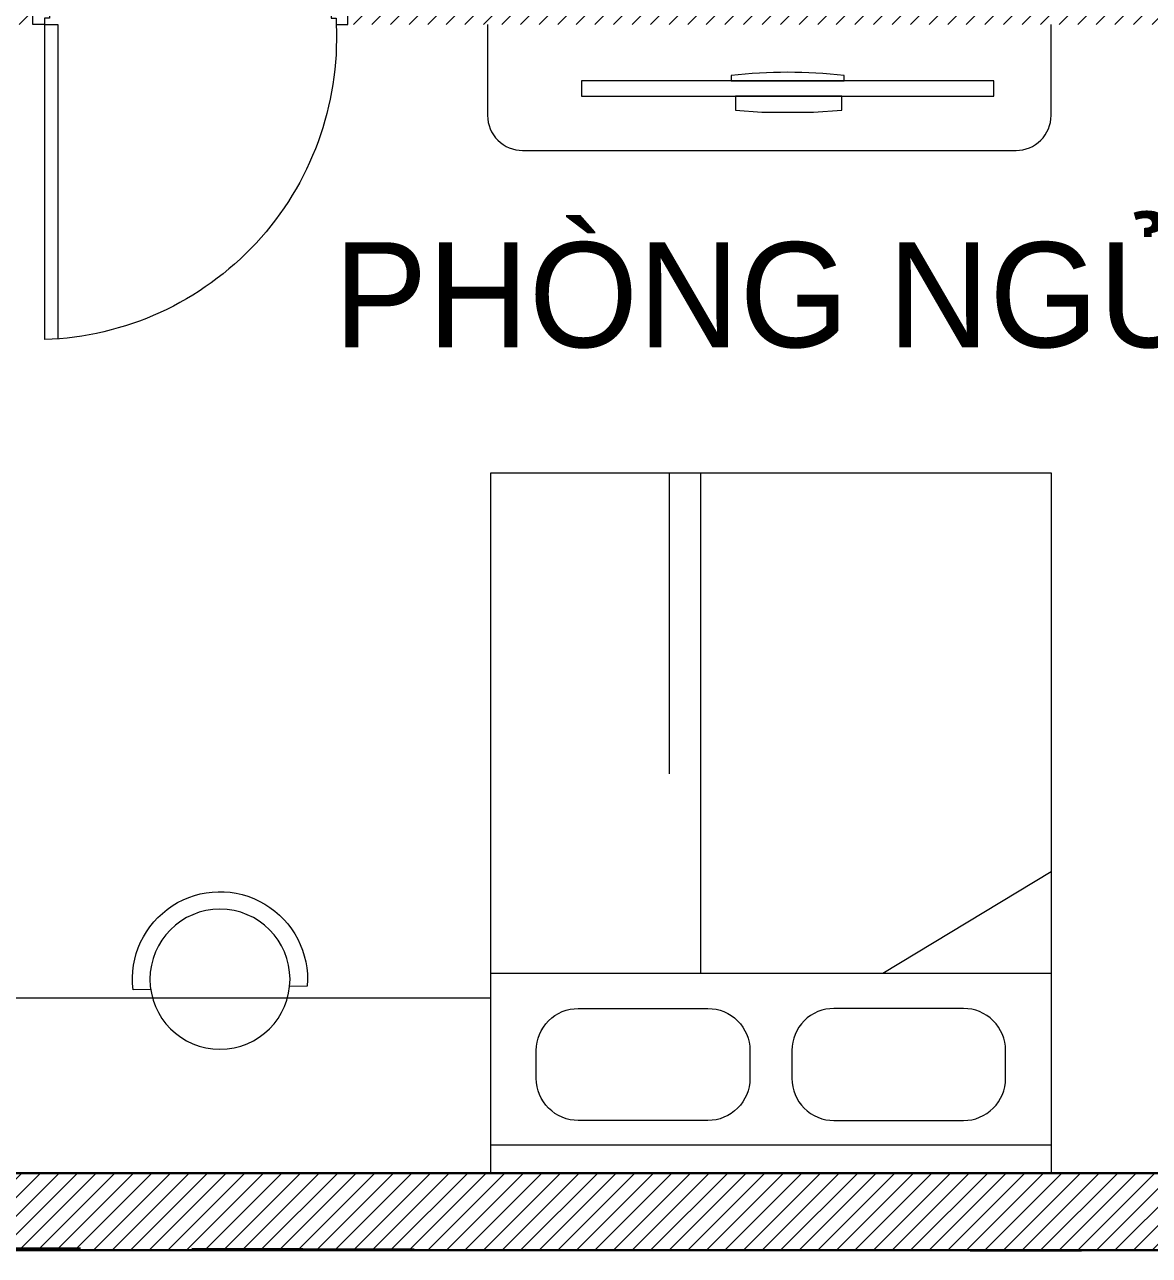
# Model space of a CAD drawing. Header units: millimetres. Extents: x 1832547 to 2001569, y -558009 to -417808.
# Drawn here: x 1907909 to 1911121, y -446195 to -442680 of the extents above; entities that cross this region are included whole.
import ezdxf
from ezdxf.enums import TextEntityAlignment as Align

# ---------------------------------------------------------------- set-up
doc = ezdxf.new("R2010")
doc.units = ezdxf.units.MM
doc.header["$MEASUREMENT"] = 0
doc.linetypes.add('CENTER', pattern=[2, 1.25, -0.25, 0.25, -0.25])
doc.linetypes.add('HIDDEN', pattern=[9.525, 6.35, -3.175])
doc.layers.get('0').update_dxf_attribs({"linetype": 'CONTINUOUS'})
for name, color, linetype, lineweight in [('CA-noi that', 19, 'CONTINUOUS', 9), ('CA. TUONG', 30, 'CONTINUOUS', 30), ('CA.noi that 15', 15, 'CONTINUOUS', 9), ('CA.TEXT', 7, 'CONTINUOUS', 15), ('CA.thay 145', 145, 'CONTINUOUS', 18), ('CA.tim 67', 67, 'CENTER', 9), ('CA.vat lieu 08', 8, 'CONTINUOUS', 5)]:
    doc.layers.add(name, color=color, linetype=linetype, lineweight=lineweight)
doc.styles.add('ZENI2', font='Vhavanb.ttf')

# ---------------------------------------------------------------- blocks, each defined once
blk = doc.blocks.new('A$Cea9fcc5a')
at = {"ltscale": 0.7}
for points in [[(111.6, 1471.8), (56.9, 1471.8), (56.9, 0), (111.6, 0)], [(56.9, 921.5), (7.2, 921.5), (0, 828.3), (0, 735.9), (0, 643.5), (7.2, 542.9), (56.9, 542.9)]]:
    blk.add_lwpolyline(points, close=True, dxfattribs=at)
blk.add_lwpolyline([(130.9, 937.5), (111.6, 937.5), (111.6, 534.3), (130.9, 534.3, 0.057229)], format="xyb", close=True, dxfattribs=at)
blk = doc.blocks.new('A$C69b2afc1')
at = {"layer": 'CA.noi that 15', "ltscale": 0.7}
for p, q in [((80, 1600), (80, 0)), ((570, 1600), (570, 0)), ((860, 1600), (570, 1120)), ((570, 600), (2000, 600)), ((1140, 510), (2000, 510))]:
    blk.add_line(p, q, dxfattribs=at)
blk.add_lwpolyline([(2000, 0), (2000, 1600), (0, 1600), (0, 0)], close=True, dxfattribs=at)
for points in [[(270, 1470), (350, 1470, -0.414214), (470, 1350), (470, 980, -0.414214), (350, 860), (270, 860, -0.414214), (150, 980), (150, 1350, -0.414214)], [(270, 130), (350, 130, 0.414214), (470, 250), (470, 620, 0.414214), (350, 740), (270, 740, 0.414214), (150, 620), (150, 250, 0.414214)]]:
    blk.add_lwpolyline(points, format="xyb", close=True, dxfattribs=at)
blk = doc.blocks.new('AP2041')
blk.add_lwpolyline([(198.4, 175), (248.7, 175, 1.105542), (-248.7, 175), (-198.4, 175)], format="xyb")
blk.add_circle((0, 200), 200)
blk = doc.blocks.new('AP0B06')
at = {"layer": 'CA.thay 145'}
for p, q in [((33.6, 96), (33.6, 995.8)), ((72, 96), (72, 994.9)), ((0, 96), (0, -4)), ((33.6, 96), (0, 96)), ((33.6, 78), (33.6, 96)), ((48, 78), (33.6, 78)), ((48, 14), (48, 78)), ((33.6, -4), (33.6, 14)), ((33.6, 14), (48, 14)), ((0, -4), (33.6, -4))]:
    blk.add_line(p, q, dxfattribs=at)
blk.add_lwpolyline([(33.6, 96), (72, 96)], dxfattribs=at)
blk.add_lwpolyline([(900, 96), (900, -4), (866.4, -4), (866.4, 14), (852, 14), (852, 78), (866.4, 78), (866.4, 96)], close=True, dxfattribs=at)
at = {"layer": 'CA.vat lieu 08', "ltscale": 30}
blk.add_arc((5.6, 134.6), 861.6, 357.4311, 88.1398, dxfattribs=at)
blk = doc.blocks.new('A$C9f860816')
at = {"layer": 'CA.vat lieu 08'}
h = blk.add_hatch(dxfattribs=at)
h.set_pattern_fill('ANSI31', color=256, scale=300)
h.set_pattern_definition([(45, (10549.357, 7905.643), (-26.5165, 26.5165), [])])
h.paths.add_polyline_path([(6659.3, 15755.6), (5529.3, 15755.6), (5529.3, 15535.6), (6659.3, 15535.6)])
h.paths.add_polyline_path([(5529.3, 15535.6), (5309.3, 15535.6), (5309.3, 10875.6), (5529.3, 10875.6)])
h.paths.add_polyline_path([(5529.3, 10635.6), (5309.3, 10635.6), (5309.3, 7635.6), (5529.3, 7635.6)])
h.paths.add_polyline_path([(5529.3, 7395.6), (5309.3, 7395.6), (5309.3, 6585.6), (5309.7, 6585.6), (5309.7, 6485.6), (5529.3, 6485.5)])
h.paths.add_polyline_path([(5529.3, 4685.6), (5529.2, 4685.6), (5309.7, 4685.5), (5309.7, 4585.7), (5309.3, 3775.6), (5309.3, 3775.6), (5529.3, 3775.6)])
h.paths.add_polyline_path([(5529.3, 3555.6), (5309.3, 3555.6), (5309.3, 2815.6), (5529.3, 2815.5)])
h.paths.add_polyline_path([(5529.3, 1015.6), (5528.8, 1015.6), (5309.3, 1015.5), (5309.3, 275.6), (5529.3, 275.6)])
h.paths.add_polyline_path([(11309.4, 275.6), (9909.4, 275.6), (9909.4, 275.6), (9799.4, 275.6), (5529.3, 275.6), (5529.3, 55.6), (11309.4, 55.6)])
h.paths.add_polyline_path([(11529.4, 1455.7), (11309.4, 1455.7), (11309.4, 275.6), (11529.4, 275.6)])
h.paths.add_polyline_path([(11529.4, 2455.9), (11309.4, 2455.9), (11309.4, 2155.8), (11529.4, 2155.8)])
h.paths.add_polyline_path([(11309.4, 2455.7), (10661.4, 2455.7), (10660.4, 2345.7), (11309.4, 2345.7)])
h.paths.add_polyline_path([(9909.4, 2455.7), (9799.4, 2455.7), (9799.4, 275.6), (9909.4, 275.6)])
h.paths.add_polyline_path([(11309.4, 3665.6), (6532.2, 3665.6), (6532.2, 3555.6), (11309.4, 3555.6)])
h.paths.add_polyline_path([(5632.2, 3665.6), (5529.3, 3665.6), (5529.3, 3555.6), (5632.2, 3555.6)])
h.paths.add_polyline_path([(11979.4, 7615.6), (11529.4, 7615.6), (11529.4, 7395.6), (11979.4, 7395.6)])
h.paths.add_polyline_path([(14869.4, 7615.6), (13579.3, 7615.6), (13579.3, 7395.6), (14869.4, 7395.6)])
h.paths.add_polyline_path([(15089.4, 8115.7), (15088.7, 8115.7), (15088.7, 8215.5), (14869.4, 8215.6), (14869.4, 7615.6), (15089.4, 7615.6)])
h.paths.add_polyline_path([(15089.4, 10655.6), (14869, 10655.6), (14869, 10055.5), (15088.7, 10055.6), (15088.7, 10155.6)])
h.paths.add_polyline_path([(15789.4, 11426.4), (15569.4, 11426.4), (15569.4, 10875.6), (15789.4, 10875.6)])
h.paths.add_polyline_path([(15789.4, 13625.9), (15569.4, 13625.9), (15569.4, 12026.2), (15789.4, 12026.2)])
h.paths.add_polyline_path([(15569.4, 10765.6), (15089.4, 10765.6), (15089.4, 10655.6), (15569.4, 10655.6)])
h.paths.add_polyline_path([(14869.4, 10765.6), (11529.4, 10765.6), (11529.4, 10655.6), (14869.4, 10655.6)])
h.paths.add_polyline_path([(14869.4, 15755.6), (11529.4, 15755.6), (11529.4, 15755.6), (11529.4, 15535.6), (14869.4, 15535.6), (14869.4, 15535.6)])
h.paths.add_polyline_path([(11309.4, 4575.6), (11529.4, 4575.6), (11529.4, 6595.7), (11309.4, 6595.7)])
at = {"layer": 'CA. TUONG'}
blk.add_lwpolyline([(5529.3, 3555.6), (5529.3, 275.6), (11309.4, 275.6), (11309.4, 7395.6), (11529.4, 7395.6), (11529.4, 55.6), (5309.3, 55.6), (5309.3, 3555.6)], dxfattribs=at)
at = {"layer": 'CA.noi that 15'}
blk.add_line((5529.4, 776.1), (6940, 776.1), dxfattribs=at)
blk.add_lwpolyline([(6930.8, 3555.6), (6930.8, 3296, 0.414214), (7030.8, 3196), (8440, 3196, 0.414214), (8540, 3296), (8540, 3555.6)], format="xyb", dxfattribs=at)
at = {"layer": 'CA-noi that', "xscale": 0.8, "yscale": 0.8, "zscale": 0.8, "rotation": 90.00000000000001}
blk.add_blockref('A$Cea9fcc5a', (8376.4, 3305.4), dxfattribs=at)
at = {"layer": 'CA.noi that 15', "ltscale": 0.7, "xscale": -1, "rotation": 270}
blk.add_blockref('A$C69b2afc1', (6940, 275.6), dxfattribs=at)
at = {"layer": 'CA.thay 145', "ltscale": 0.7, "xscale": -1, "rotation": 1.159750805710322}
blk.add_blockref('AP2041', (6170.8, 629.2), dxfattribs=at)
at = {"layer": 'CA.vat lieu 08', "xscale": -1, "rotation": 180}
blk.add_blockref('AP0B06', (5632.2, 3651.6), dxfattribs=at)

msp = doc.modelspace()

# ---------------------------------------------------------------- linework, layer by layer
at = {"color": 12, "linetype": 'HIDDEN', "ltscale": 100, "true_color": 0xc20013}
msp.add_lwpolyline([(1885404.2, -435246.9), (1905903.4, -433889.9), (1907609.8, -433619.9), (1907414.6, -430036), (1908763.3, -429822.7), (1908606.2, -426889.9), (1908597.2, -425148.7), (1913365.1, -427203.4), (1919641, -429932.3), (1920844.1, -430455.4), (1918147.9, -438703.7), (1915689.3, -446195.2), (1905903.4, -446170.1), (1906168.6, -439904.3), (1901985.5, -440029.3), (1885797.2, -439255.1)], close=True, dxfattribs=at)

# ---------------------------------------------------------------- block references
at = {"layer": 'CA.tim 67'}
msp.add_blockref('A$C9f860816', (1902300.5, -446235.6), dxfattribs=at)

# ---------------------------------------------------------------- texts
at = {"layer": 'CA.TEXT', "style": 'ZENI2'}
msp.add_text('phßng ngñ 1', height=300, dxfattribs=at).set_placement((1910196.2, -443601.6), align=Align.CENTER)

doc.saveas('drawing.dxf')
